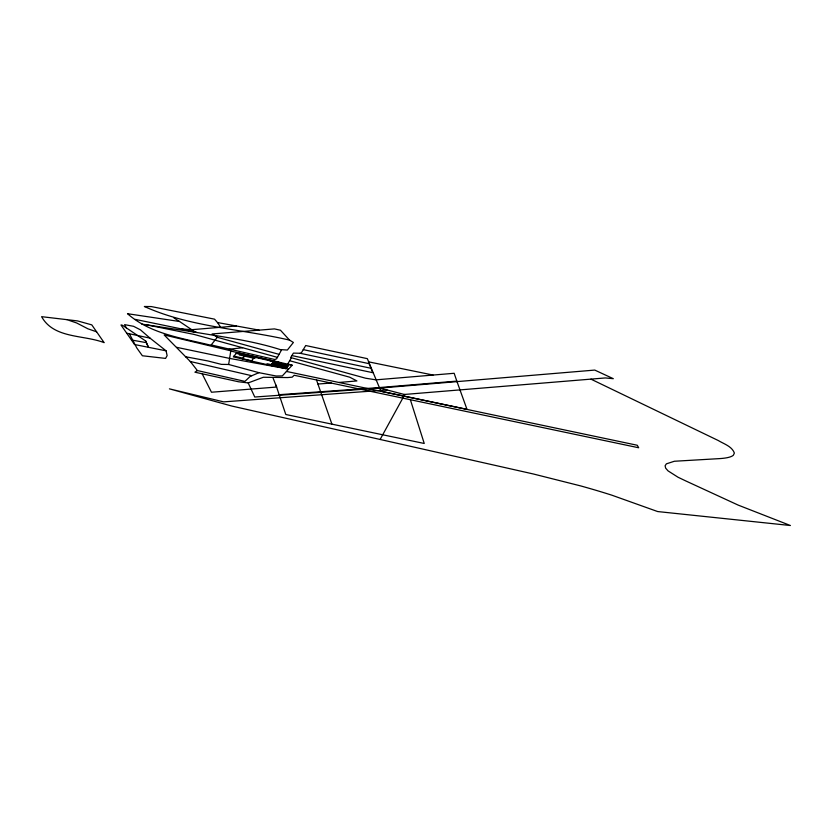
<?xml version="1.0" encoding="UTF-8"?>
<svg xmlns="http://www.w3.org/2000/svg" width="832" height="832" viewBox="0 0 832 832"><rect width="100%" height="100%" fill="white"/><g stroke="black" fill="none" stroke-linecap="round" stroke-linejoin="round"><path stroke-width="1.25" d="M185.474 356.73L207.782 360.932L221.374 364.374L228.654 364.468L230.807 350.813L164.154 334.942L190.31 361.514L197.371 370.552L244.92 381.389L250.151 376.428L258.939 372.674L276.172 376.012L282.329 375.918L292.198 365.217L230.776 351.052M211.193 344.947L274.872 359.528L276.64 358.779L281.674 349.669L287.362 350.043L293.394 342.462L289.546 340.101L280.467 330.231L274.425 328.9L212.118 333.954L217.318 337.303L278.959 354.328M380.12 439.494L404.737 394.586L379.933 388.086M291.408 357.75L287.716 364L292.198 365.217M404.071 394.493L605.259 377.946L613.309 378.685L594.755 370.084L379.61 388.107L367.338 358.654L305.708 345.53L301.101 353.288L293.405 353.111L290.68 357.552L365.57 378.206L375.939 379.85L454.158 373.287L457.028 381.68M217.318 337.303L210.954 345.249C182.291 338.177 150.53 334.069 127.514 313.706L179.535 321.495L195.603 332.29C224.39 337.189 253.656 340.912 281.486 349.991M242.278 358.935L244.608 356.127M245.43 355.129L236.236 353.392M253.718 358.218L251.586 360.786L242.476 358.706M266.583 364.489L267.207 363.74L276.151 365.778M269.734 360.682L278.418 363.043M197.371 370.552L194.906 372.195L238.524 381.774L248.196 382.928L263.328 377.26L287.591 377.562L292.188 377.166L294.174 375.274L638.685 447.762L637.27 445.255L286.416 371.426M228.946 349.263L242.622 347.734L277.482 357.375M135.2 319.374L181.47 328.931L191.703 329.69L236.34 325.978M339.144 382.46L356.907 380.931L349.773 377.218L289.609 360.714M379.35 387.566L456.82 381.108L466.991 409.344L381.098 391.279L379.35 387.566L279.146 394.701L285.792 414.492L424.237 443.466L410.311 399.537M317.918 384.02L331.313 383.042M379.61 388.107L254.769 397.02L248.196 382.928M387.005 389.969L223.652 401.866L169.426 388.856L231.754 406.037L533.426 474.001L580.611 485.898A157.57 20.02 12.4 0 1 611.936 495.217L657.665 511.555L790.4 525.512L738.192 505.107L685.63 480.865L678.049 477.246L667.992 470.839L665.652 468.135L665.101 465.795L666.37 463.85L674.336 461.261L718.526 458.671A156.624 19.906 12.4 0 0 733.398 455.177L734.375 453.045C731.9 446.274 723.902 443.966 718.255 440.513L590.959 379.153M66.966 319.665L41.6 316.67C53.872 338.822 83.418 334.651 104.135 342.649L91.79 324.875L77.636 320.934L66.966 319.665L76.606 322.951L87.942 328.817L96.606 331.802M141.814 324.116L196.435 332.426L181.47 328.931M131.456 339.997L134.472 344.49L148.47 347.318L145.642 340.974L122.533 325.291L120.994 325.01L131.456 339.997L146.38 342.659L148.47 347.318L166.078 350.813L167.128 355.628L165.568 358.405L142.376 355.763L136.802 347.974L129.407 333.798M289.546 340.101C241.259 328.931 189.977 327.08 144.352 306.488L151.247 306.561L214.521 319.155L217.485 322.546L259.106 330.127M288.496 369.096L229.726 358.426L176.665 347.329M146.567 324.834L193.95 334.391L242.622 347.734M433.046 375.045L368.462 361.826L372.705 372.674L291.886 355.576M166.078 350.813L149.999 338.125L126.766 333.226M300.092 353.267L370.999 368.274M303.254 349.627L369.21 363.688M236.496 353.09L278.678 362.731M272.823 362.586L288.018 366.049M272.116 363.438L287.3 366.912M271.409 364.291L286.593 367.765M233.969 356.138L242.902 358.186M190.31 361.514L251.753 375.71M258.939 372.674L228.654 364.468M173.878 317.886L179.535 321.495M149.999 338.125L140.442 329.846L133.567 326.31L124.602 324.636L126.277 327.829M217.485 322.546L220.75 327.423M202.166 373.797L211.474 392.236L276.619 387.036L272.823 377.416M145.642 340.974L146.38 342.659M316.503 379.943L331.895 424.102M275.995 385.154L279.334 395.262M236.86 352.643L233.345 356.886L275.527 366.538L279.042 362.284L236.86 352.643M240.115 354.089L239.408 354.942L254.602 358.415L255.31 357.562L240.115 354.089M273.53 361.722L270.691 365.154L285.886 368.628L288.725 365.196L273.53 361.722"/></g></svg>
